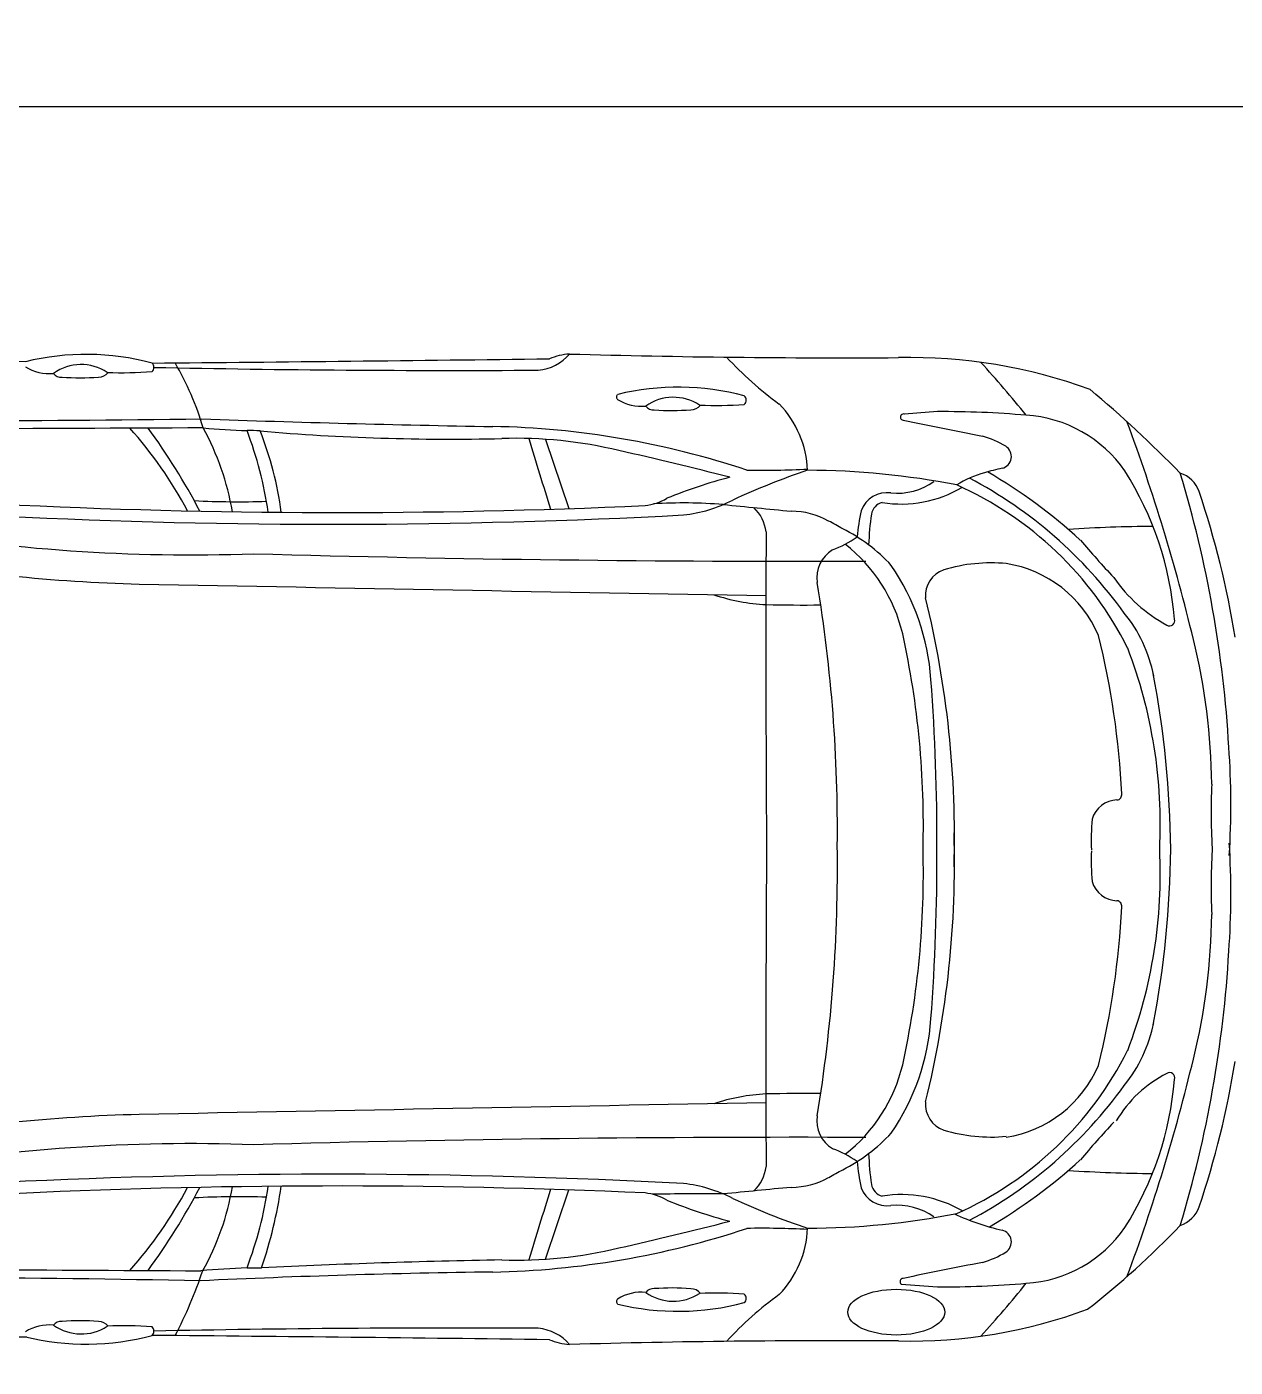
# Model space of a CAD drawing. Header units: inches. Extents: x 474 to 5633, y -332 to 1348.
# Drawn here: x 633.3 to 721.2, y 726.3 to 823.7 of the extents above; entities that cross this region are included whole.
import ezdxf

# ---------------------------------------------------------------- set-up
doc = ezdxf.new("R2010")
doc.units = ezdxf.units.IN
doc.header["$LTSCALE"] = 20
doc.header["$MEASUREMENT"] = 0
doc.layers.add('Cars', color=160, linetype='Continuous')

# ---------------------------------------------------------------- blocks, each defined once
blk = doc.blocks.new('Car_left')
at = {"color": 5}
for p, q in [((123.071, 29.796), (124.762, 24.763)), ((123.071, -29.796), (124.762, -24.763)), ((101.369, -30.428), (102.415, -30.422))]:
    blk.add_line(p, q, dxfattribs=at)
for centre, radius, start, end in [((77.143, 1008.002), 972.57, 269.171311, 270.484657), ((89.667, 17.383), 18.587, 75.02695, 103.70702), ((89.312, 31.774), 3.461, 56.69461, 125.45738), ((94.181, 35.03), 0.422, 312.63721, 46.97546), ((28.616, 7392.123), 7357.079, 270.512856, 270.7377676), ((77.466, 24.463), 21.617, 16.55601, 30.2518), ((122.217, 38.237), 3.43, 275.31005, 319.26992), ((125.288, 30.69), 5.33, 95.08331, 111.35704), ((144.65, 749.662), 713.939, 268.408024, 270.327285), ((154.474, 52.414), 24.692, 222.373, 234.28797), ((149.534, -2.524), 38.267, 69.94528, 91.20605), ((102.464, -12.878), 71.126, 38.65299, 42.73052), ((86.98, 37.8), 3.223, 237.76153, 275.78677), ((87.839, 34.966), 0.651, 214.90015, 277.21193), ((89.205, 51.271), 17, 265.66619, 274.6243), ((90.578, 35.236), 0.91, 269.90357, 320.98573), ((92.406, 61.244), 26.604, 267.42907, 274.44222), ((116.4, 1092.595), 1057.791, 268.819261, 270.33226), ((132.716, 15.002), 18.587, 75.02695, 103.70702), ((101.52, -39.011), 94.786, 44.43238, 49.83502), ((128.455, 32.876), 0.234, 128.03467, 231.44394), ((130.029, 35.419), 3.223, 237.76153, 275.78677), ((132.361, 29.393), 3.461, 56.69461, 125.45738), ((130.888, 32.585), 0.651, 214.90015, 277.21193), ((133.627, 32.856), 0.91, 269.90357, 320.98573), ((135.455, 58.863), 26.604, 267.42907, 274.44222), ((137.23, 32.65), 0.422, 312.63721, 46.97546), ((134.741, 27.255), 7.377, 2.27588, 43.84814), ((69.72, 2295.75), 2264.642, 269.776793, 270.717636), ((137.05, 1113.908), 1083.324, 267.938671, 269.057911), ((132.254, 48.891), 17, 265.66619, 274.6243), ((149.09, 31.415), 0.225, 72.72216, 261.1465), ((316.871, 851.269), 837.071, 258.434998, 258.838864), ((166.464, -184.69), 217.011, 93.93747, 94.57437), ((151.99, -37.166), 68.977, 84.99374, 90.35533), ((157.443, 22.172), 9.392, 34.53869, 86.53917), ((111.101, -4600.158), 4630.8, 90.159793, 90.605576), ((70.264, 10.39), 30.314, 27.95158, 41.84871), ((55.177, 2.119), 48.301, 27.71081, 36.16267), ((80.876, 21.188), 19.715, 9.78117, 28.59246), ((103.904, 97.942), 67.561, 265.14516, 267.8496), ((101.612, 21.344), 9.087, 85.54078, 91.53032), ((74.885, 20.379), 28.326, 8.37395, 20.78002), ((80.053, 21.461), 23.994, 7.26377, 21.88226), ((116.123, 190.911), 161.1, 265.08433, 271.34238), ((117.991, -31.899), 62.643, 71.6619, 88.85853), ((37.544, -16.493), 136.361, 13.46244, 20.42206), ((120.874, -2.435), 32.305, 76.52404, 91.73389), ((547.558, 157.766), 444.504, 196.72396, 197.41651), ((152.947, 23.446), 6.851, 58.52974, 73.96082), ((156.045, 28.547), 0.883, 284.35773, 57.13468), ((64.555, -253.652), 289.755, 75.6297, 77.27041), ((159.143, -23.104), 53.438, 108.58404, 114.85731), ((138.832, 91.204), 63.652, 268.98088, 272.95096), ((141.904, -30.128), 57.676, 78.94942, 89.79257), ((156.855, 20.28), 7.322, 104.93811, 122.1545), ((158.515, 16.379), 11.534, 101.25569, 107.90953), ((135.175, -6.936), 39.771, 47.69708, 59.76876), ((145.123, 14.781), 23.748, 4.6963, 32.37475), ((168.464, 25.203), 2.267, 20.6856, 70.91831), ((87.207, 2.524), 85.672, 3.27511, 16.84113), ((145.679, -8.164), 36.386, 104.66283, 112.26521), ((148.632, 30.48), 4.601, 264.31915, 305.36165), ((142.593, 3.177), 25.503, 26.6673, 66.01861), ((138.68, -1.826), 32.565, 35.68721, 62.17139), ((100.773, 86.225), 60.966, 266.94751, 271.88835), ((129.747, 29.32), 4.374, 277.28162, 299.38163), ((131.999, 34.412), 10.17, 276.17859, 297.40691), ((147.909, 23.873), 2.046, 82.48643, 158.9368), ((148.947, 33.659), 8.564, 260.53978, 300.84928), ((106.189, 4.474), 67.899, 9.27451, 18.48665), ((107.972, 519.505), 495.027, 267.15363, 272.58529), ((133.094, -11.921), 37.092, 85.52485, 93.36207), ((197.601, 635.55), 613.595, 264.237018, 264.700546), ((136.128, 22.688), 2.995, 7.38862, 45.8426), ((140.856, 18.798), 5.781, 61.10951, 89.28165), ((173.315, 19.466), 27.795, 169.33963, 173.3084), ((168.322, 21.313), 21.782, 171.94892, 177.87295), ((147.825, 24.159), 1.09, 105.22564, 169.18402), ((107.545, 505.87), 482.246, 267.1684, 273.03682), ((33.435, -175.872), 228.123, 60.81656, 61.10951), ((168.165, -87.81), 111.283, 90.48434, 93.65377), ((97.368, 149.854), 128.456, 260.12574, 271.99726), ((2379.181, 14.998), 2240.097, 179.793475, 180.38362), ((141.416, 28.674), 7.352, 289.98339, 305.72876), ((139.08, 12.194), 12.427, 42.76964, 63.27182), ((222.781, 74.138), 79.812, 220.33586, 222.96017), ((141.246, 1468.029), 1447.089, 268.43976, 270.201729), ((145.146, 19.745), 2.358, 121.08807, 188.92492), ((137.558, 12.897), 11.8, 13.54182, 51.82327), ((96.423, 137.261), 118.016, 259.48701, 268.59846), ((134.346, 11.166), 16.782, 4.00345, 34.34157), ((155.457, 8.887), 11.93, 84.68467, 106.75169), ((155.192, 12.094), 8.781, 23.15646, 81.02307), ((152.655, 18.45), 1.967, 108.87564, 185.29373), ((173.61, 26.19), 11.262, 214.89171, 241.45982), ((982.412, 46622.752), 46611.948, 268.9073207, 268.9633572), ((34.813, 1.527), 109.47, 359.33047, 9.38585), ((139.776, 31.893), 14.12, 251.50171, 267.32866), ((141.846, 125.63), 107.876, 268.55093, 270.64879), ((79.841, 0.892), 72.955, 358.28674, 13.77932), ((157.231, 10.671), 10.228, 10.91316, 39.45038), ((168.43, 16.616), 0.378, 237.88654, 16.87911), ((85.875, 1.802), 64.658, 358.40326, 12.37682), ((105.572, 1.231), 59.443, 2.7031, 13.93511), ((131.902, 1.8), 35.854, 357.12308, 20.95691), ((126.008, 4.315), 45.486, 0.53446, 13.91515), ((94.973, -0.928), 73.555, 0.72272, 10.73475), ((-0.904, 0.859), 152.423, 359.67696, 4.31864), ((112.543, 3.222), 60.342, 356.51783, 3.98811), ((164.578, 3.96), 0.378, 274.2331, 11.36243), ((221.401, 2.706), 49.951, 177.66736, 183.36175), ((164.666, 1.64), 1.945, 91.75208, 163.59412), ((183.449, 0.554), 20.713, 175.47281, 181.67332), ((79.841, -0.994), 72.955, 346.22068, 1.71326), ((33.281, -1.375), 111.006, 350.66551, 0.8373), ((221.401, -2.706), 49.951, 176.63825, 182.33264), ((112.543, -3.222), 60.342, 356.01189, 3.48217), ((2379.181, -14.998), 2240.097, 179.61638, 180.206525), ((85.875, -1.802), 64.658, 347.62318, 1.59674), ((-0.904, -0.859), 152.423, 355.68136, 0.32304), ((183.449, -0.717), 20.713, 178.32668, 184.52719), ((131.902, -1.8), 35.854, 339.04309, 2.87692), ((94.973, 0.928), 73.555, 349.26525, 359.27728), ((164.666, -1.803), 1.945, 196.40588, 268.24792), ((164.578, -4.123), 0.378, 348.63757, 85.7669), ((105.572, -1.394), 59.443, 346.06489, 357.2969), ((126.008, -4.315), 45.486, 346.08485, 359.46554), ((87.207, -2.524), 85.672, 343.15887, 356.72489), ((134.346, -11.166), 16.782, 325.65843, 355.99655), ((157.231, -10.671), 10.228, 320.54962, 349.08684), ((142.593, -3.177), 25.503, 293.98139, 333.3327), ((37.544, 16.493), 136.361, 339.57794, 346.53756), ((106.189, -4.474), 67.899, 341.51335, 350.72549), ((137.558, -12.897), 11.8, 308.17673, 346.45818), ((155.192, -12.256), 8.781, 278.97693, 336.84354), ((172.273, -24.282), 8.952, 116.85433, 149.56256), ((168.43, -16.616), 0.378, 343.12089, 122.11346), ((138.68, 1.826), 32.565, 297.84706, 324.31279), ((145.123, -14.781), 23.748, 327.62525, 355.3037), ((982.412, -46622.752), 46611.948, 91.0366428, 91.0926793), ((139.776, -31.893), 14.12, 92.67134, 108.49829), ((141.846, -125.63), 107.876, 89.35121, 91.44907), ((152.655, -18.552), 1.967, 174.70627, 251.12436), ((96.423, -137.261), 118.016, 91.40154, 100.51299), ((145.146, -19.745), 2.358, 171.07508, 238.91193), ((155.457, -8.989), 11.93, 253.24831, 275.31533), ((222.781, -74.24), 79.812, 137.03983, 139.66414), ((97.368, -149.854), 128.456, 88.00274, 99.87426), ((141.246, -1468.029), 1447.089, 89.798271, 91.56024), ((139.08, -12.194), 12.427, 296.72818, 317.23036), ((141.416, -28.674), 7.352, 54.27124, 70.01661), ((168.322, -21.313), 21.782, 182.12705, 188.05108), ((136.128, -22.688), 2.995, 314.1574, 352.61138), ((33.435, 175.872), 228.123, 298.89049, 299.18344), ((173.315, -19.466), 27.795, 186.6916, 190.66037), ((135.175, 6.834), 39.771, 300.45845, 312.30292), ((168.165, 87.708), 111.283, 266.34623, 269.51566), ((107.545, -505.87), 482.246, 86.96318, 92.8316), ((131.999, -34.412), 10.17, 62.59309, 83.82141), ((140.856, -18.798), 5.781, 270.71835, 298.89049), ((107.972, -519.505), 495.027, 87.41471, 92.84637), ((70.264, -10.39), 30.314, 318.15129, 332.04842), ((55.177, -2.119), 48.301, 323.83733, 332.28919), ((100.773, -86.225), 60.966, 88.11165, 93.05249), ((81.973, -21.47), 18.586, 330.48558, 350.5014), ((74.885, -20.379), 28.326, 339.21998, 351.62605), ((72.634, -20.048), 31.536, 340.79573, 351.89419), ((547.558, -157.766), 444.504, 162.58349, 163.27604), ((129.747, -29.32), 4.374, 60.61837, 82.71838), ((134.314, -213.828), 188.779, 89.49178, 91.05832), ((197.601, -635.55), 613.595, 95.299454, 95.762982), ((147.909, -23.873), 2.046, 201.0632, 277.51357), ((147.825, -24.159), 1.09, 190.81598, 254.77436), ((148.945, -33.921), 8.823, 59.87447, 99.17204), ((145.679, 8.164), 36.386, 247.73479, 255.33717), ((159.143, 23.104), 53.438, 245.14269, 251.41596), ((148.632, -30.48), 4.601, 54.63835, 95.68085), ((168.464, -25.203), 2.267, 289.08169, 339.3144), ((64.555, 253.652), 289.755, 282.72959, 284.3703), ((141.904, 30.128), 57.676, 270.20743, 281.05058), ((160.603, -9.221), 18.973, 245.68446, 256.77795), ((117.991, 31.899), 62.643, 271.14147, 288.3381), ((138.832, -91.204), 63.652, 87.04904, 91.01912), ((134.741, -27.255), 7.377, 316.15186, 357.72412), ((156.045, -28.547), 0.883, 302.86532, 75.64227), ((157.443, -22.172), 9.392, 273.46083, 325.46131), ((124.386, 15.454), 61.972, 307.92251, 316.3203), ((120.874, 2.435), 32.305, 268.26611, 283.47596), ((130.525, -628.273), 598.512, 91.017512, 92.692033), ((316.871, -851.269), 837.071, 101.161136, 101.565002), ((152.947, -23.446), 6.851, 286.03918, 301.47026), ((69.886, -1465.491), 1434.394, 88.877813, 90.359051), ((122.131, 5877.667), 5908.354, 269.4184087, 269.7661659), ((67.977, -20.602), 31.792, 332.35332, 341.62), ((126.84, -635.656), 604.972, 90.719901, 92.734435), ((103.904, -97.942), 67.561, 92.1504, 94.9984), ((130.888, -32.585), 0.651, 82.78807, 145.09985), ((132.254, -48.891), 17, 85.3757, 94.33381), ((133.627, -32.856), 0.91, 39.01427, 90.09643), ((149.071, -31.426), 0.233, 93.80694, 232.96462), ((166.464, 184.69), 217.011, 265.36562, 266.06253), ((151.99, 37.166), 68.977, 269.64467, 275.00626), ((102.464, 12.878), 71.126, 317.26948, 321.34701), ((128.455, -32.876), 0.234, 128.55606, 231.96533), ((130.029, -35.419), 3.223, 84.21323, 122.23847), ((132.716, -15.002), 18.587, 256.29298, 284.97305), ((132.361, -29.393), 3.461, 234.54262, 303.30539), ((135.455, -58.863), 26.604, 85.55778, 92.57093), ((154.474, -52.414), 24.692, 125.71203, 137.627), ((137.23, -32.65), 0.422, 313.02454, 47.36279), ((149.638, 1.005), 36.751, 268.58211, 290.44217), ((86.98, -37.8), 3.223, 84.21323, 122.23847), ((87.839, -34.966), 0.651, 82.78807, 145.09985), ((89.312, -31.774), 3.461, 234.54262, 303.30539), ((89.205, -51.271), 17, 85.3757, 94.33381), ((90.578, -35.236), 0.91, 39.01427, 90.09643), ((92.406, -61.244), 26.604, 85.55778, 92.57093), ((94.181, -35.03), 0.422, 313.02454, 47.36279), ((116.4, -1092.595), 1057.791, 89.66774, 91.180739), ((122.217, -38.237), 3.43, 40.73008, 84.68995), ((77.143, -1008.002), 972.57, 89.515343, 90.827496), ((89.667, -17.383), 18.587, 256.29298, 284.97305), ((28.616, -7392.123), 7357.079, 89.2622324, 89.487144), ((125.288, -30.69), 5.33, 248.64296, 264.91669), ((144.65, -749.662), 713.939, 89.672715, 91.591976)]:
    blk.add_arc(centre, radius, start, end, dxfattribs=at)
blk.add_ellipse((148.562, -33.647), major_axis=(3.524, 0), ratio=0.472575, dxfattribs=at)
blk = doc.blocks.new('car_facing_L')
at = {"layer": 'Cars'}
blk.add_lwpolyline([(240, 0), (240, 108), (0, 108), (0, 0)], close=True, dxfattribs=at)
blk.add_blockref('Car_left', (32.013, 54.03), dxfattribs=at)
blk = doc.blocks.new('car_facing_R')
at = {"layer": 'Cars', "rotation": 180}
blk.add_blockref('car_facing_L', (0, 108), dxfattribs=at)

msp = doc.modelspace()

# ---------------------------------------------------------------- block references
at = {"layer": 'Cars', "xscale": -1}
msp.add_blockref('car_facing_R', (515.954, 817.91), dxfattribs=at)
at = {"layer": 'Cars', "rotation": 180}
msp.add_blockref('car_facing_R', (515.954, 817.91), dxfattribs=at)

doc.saveas('drawing.dxf')
